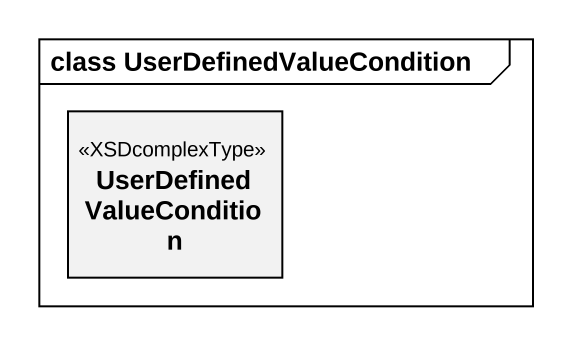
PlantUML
@startuml
mainframe class UserDefinedValueCondition
hide circle
hide empty members
class UserDefinedValueCondition <<XSDcomplexType>>
@enduml
